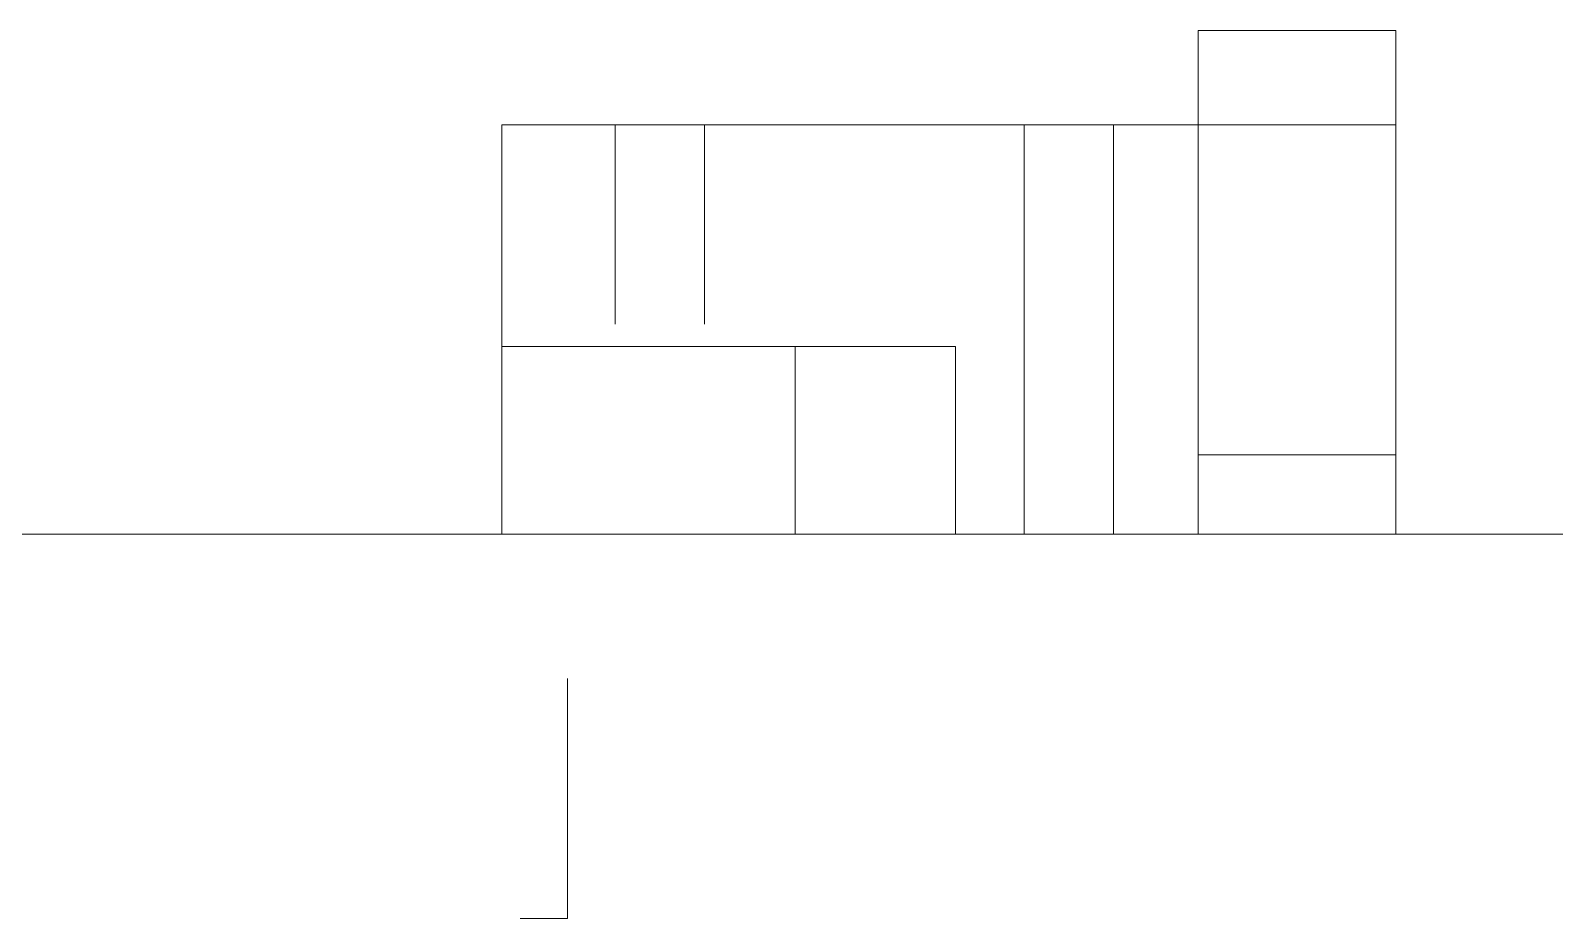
# Model space of a CAD drawing. Header units: millimetres. Extents: x -627 to 20370, y 1538 to 15679.
# Drawn here: x 1299 to 3225, y 5465 to 6587 of the extents above; entities that cross this region are included whole.
import ezdxf

# ---------------------------------------------------------------- set-up
doc = ezdxf.new("R2010")
doc.units = ezdxf.units.MM
doc.layers.add('blue', color=160, linetype='Continuous', lineweight=5)

msp = doc.modelspace()

# ---------------------------------------------------------------- linework, layer by layer
at = {"layer": 'blue'}
for points in [[(3024.2, 6586.7), (2774.2, 6586.7), (2774.2, 6467.7)], [(3024.2, 6467.7), (3024.2, 6586.7)], [(2774.2, 5950.7), (2774.2, 6467.7), (1894.5, 6467.7), (1894.5, 5950.7)], [(2037.5, 6215.7), (2037.5, 6467.7)], [(2150.5, 6215.7), (2150.5, 6467.7)], [(2554.5, 5950.7), (2554.5, 6467.7)], [(2667.5, 5950.7), (2667.5, 6467.7)], [(3024.2, 5950.7), (3024.2, 6467.7), (2774.2, 6467.7)], [(2467.5, 6187.7), (1894.5, 6187.7)], [(2265, 5950.7), (2265, 6187.7)], [(2467.5, 5950.7), (2467.5, 6187.7)], [(3024.2, 6050.7), (2774.2, 6050.7)], [(5293.5, 5950.7), (-626.7, 5950.7)], [(1977.5, 5768.1), (1977.5, 5465.1), (1917.5, 5465.1)]]:
    msp.add_lwpolyline(points, dxfattribs=at)

doc.saveas('drawing.dxf')
